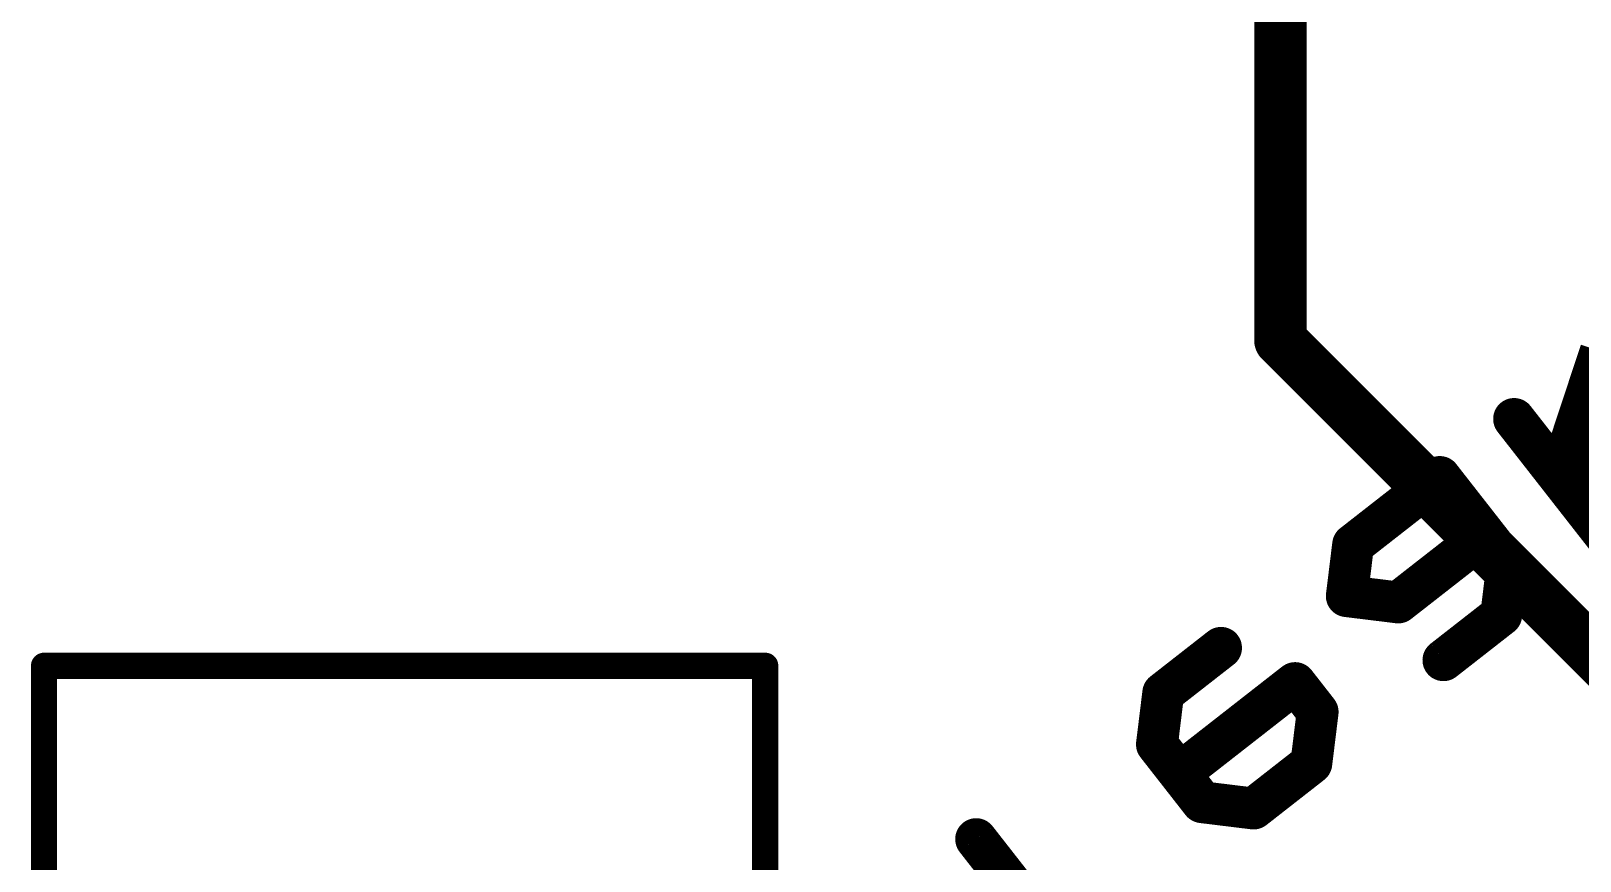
# Model space of a CAD drawing. Extents: x -0.1 to 20.3, y -11.4 to 28.1.
# Drawn here: x 3.83 to 11.34, y 15.52 to 19.55 of the extents above; entities that cross this region are included whole.
import ezdxf

# ---------------------------------------------------------------- set-up
doc = ezdxf.new("R2010")
doc.units = 0
for name, color, linetype in [('1', 12, 'CONTINUOUS'), ('21', 41, 'CONTINUOUS'), ('22', 40, 'CONTINUOUS'), ('51', 53, 'CONTINUOUS')]:
    doc.layers.add(name, color=color, linetype=linetype)

msp = doc.modelspace()

# ---------------------------------------------------------------- linework, layer by layer
at = {"layer": '1', "const_width": 0.254}
for points in [[(9.89, 18.05), (9.89, 22.47)], [(12.9032, 15.0368), (9.89, 18.05)]]:
    msp.add_lwpolyline(points, dxfattribs=at)
at = {"layer": '1', "const_width": 0.127}
for points in [[(9.9349, 18.0949, 1), (9.8451, 18.0051)], [(9.8265, 18.05, 1), (9.9535, 18.05)]]:
    msp.add_lwpolyline(points, format="xyb", dxfattribs=at)
at = {"layer": '21', "const_width": 0.0635}
for points in [[(3.9218, 16.47, 1), (3.8582, 16.47)], [(3.89, 16.5018, 1), (3.89, 16.4383)], [(7.4218, 16.47, 1), (7.3583, 16.47)], [(7.39, 16.4383, 1), (7.39, 16.5018)]]:
    msp.add_lwpolyline(points, format="xyb", dxfattribs=at)
at = {"layer": '21', "const_width": 0.127}
for points in [[(3.89, 12.97), (3.89, 16.47)], [(3.89, 16.47), (7.39, 16.47)], [(7.39, 16.47), (7.39, 12.97)]]:
    msp.add_lwpolyline(points, dxfattribs=at)
at = {"layer": '22', "const_width": 0.2032}
for points in [[(11.4452, 17.9969), (11.2437, 17.3877)], [(11.0245, 17.6682), (11.6819, 16.8268)], [(11.2437, 17.3877), (11.8834, 17.436)], [(10.6639, 17.3865), (10.2433, 17.0578)], [(10.9926, 16.9658), (10.6639, 17.3865)], [(10.2433, 17.0578), (10.2126, 16.808)], [(10.4624, 16.7773), (10.8831, 17.106)], [(10.9619, 16.716), (10.9926, 16.9658)], [(10.2126, 16.808), (10.4624, 16.7773)], [(10.6815, 16.4969), (10.9619, 16.716)], [(9.6022, 16.557), (9.3218, 16.3379)], [(9.9616, 16.3861), (9.4007, 15.9478)], [(10.0711, 16.2458), (9.9616, 16.3861)], [(9.3218, 16.3379), (9.2911, 16.0881)], [(10.0404, 15.9961), (10.0711, 16.2458)], [(9.2911, 16.0881), (9.5102, 15.8076)], [(9.76, 15.7769), (10.0404, 15.9961)], [(9.5102, 15.8076), (9.76, 15.7769)], [(8.4136, 15.6283), (8.8519, 15.0674)]]:
    msp.add_lwpolyline(points, dxfattribs=at)
at = {"layer": '22', "const_width": 0.1016}
for points in [[(11.0646, 17.6995, 1), (10.9845, 17.6369)], [(10.704, 17.4178, 1), (10.6239, 17.3552)], [(10.6952, 17.3464, 1), (10.6327, 17.4265)], [(11.1954, 17.4037, 1), (11.2919, 17.3718)], [(11.2398, 17.4384, 1), (11.2475, 17.3371)], [(10.212, 17.0978, 1), (10.2745, 17.0178)], [(10.2937, 17.0516, 1), (10.1928, 17.064)], [(10.9143, 17.066, 1), (10.8518, 17.1461)], [(11.043, 16.9596, 1), (10.9422, 16.972)], [(10.9526, 16.9345, 1), (11.0326, 16.9971)], [(10.2188, 16.8584, 1), (10.2064, 16.7576)], [(10.1622, 16.8142, 1), (10.263, 16.8018)], [(10.4311, 16.8174, 1), (10.4937, 16.7373)], [(10.4562, 16.7269, 1), (10.4686, 16.8278)], [(10.9115, 16.7222, 1), (11.0124, 16.7098)], [(10.9932, 16.676, 1), (10.9307, 16.756)], [(9.6335, 16.5169, 1), (9.5709, 16.597)], [(10.6502, 16.5369, 1), (10.7128, 16.4569)], [(10.0016, 16.4173, 1), (9.9215, 16.3548)], [(9.9928, 16.346, 1), (9.9303, 16.4261)], [(9.2905, 16.3779, 1), (9.353, 16.2978)], [(9.3722, 16.3317, 1), (9.2713, 16.344)], [(10.1215, 16.2397, 1), (10.0207, 16.252)], [(10.0311, 16.2146, 1), (10.1111, 16.2771)], [(9.3311, 16.1193, 1), (9.2511, 16.0568)], [(9.2407, 16.0943, 1), (9.3415, 16.0819)], [(10.0717, 15.956, 1), (10.0092, 16.0361)], [(9.3694, 15.9879, 1), (9.4319, 15.9078)], [(9.99, 16.0023, 1), (10.0909, 15.9899)], [(9.5164, 15.858, 1), (9.504, 15.7572)], [(9.4702, 15.7763, 1), (9.5502, 15.8389)], [(9.7287, 15.817, 1), (9.7913, 15.7369)], [(9.7538, 15.7265, 1), (9.7662, 15.8274)], [(8.4536, 15.6596, 1), (8.3736, 15.5971)]]:
    msp.add_lwpolyline(points, format="xyb", dxfattribs=at)
at = {"layer": '51', "const_width": 0.0635}
for points in [[(3.9218, 16.47, 1), (3.8582, 16.47)], [(3.89, 16.5018, 1), (3.89, 16.4383)], [(7.4218, 16.47, 1), (7.3583, 16.47)], [(7.39, 16.4383, 1), (7.39, 16.5018)]]:
    msp.add_lwpolyline(points, format="xyb", dxfattribs=at)
at = {"layer": '51', "const_width": 0.127}
for points in [[(3.89, 12.97), (3.89, 16.47)], [(3.89, 16.47), (7.39, 16.47)], [(7.39, 16.47), (7.39, 12.97)]]:
    msp.add_lwpolyline(points, dxfattribs=at)

doc.saveas('drawing.dxf')
